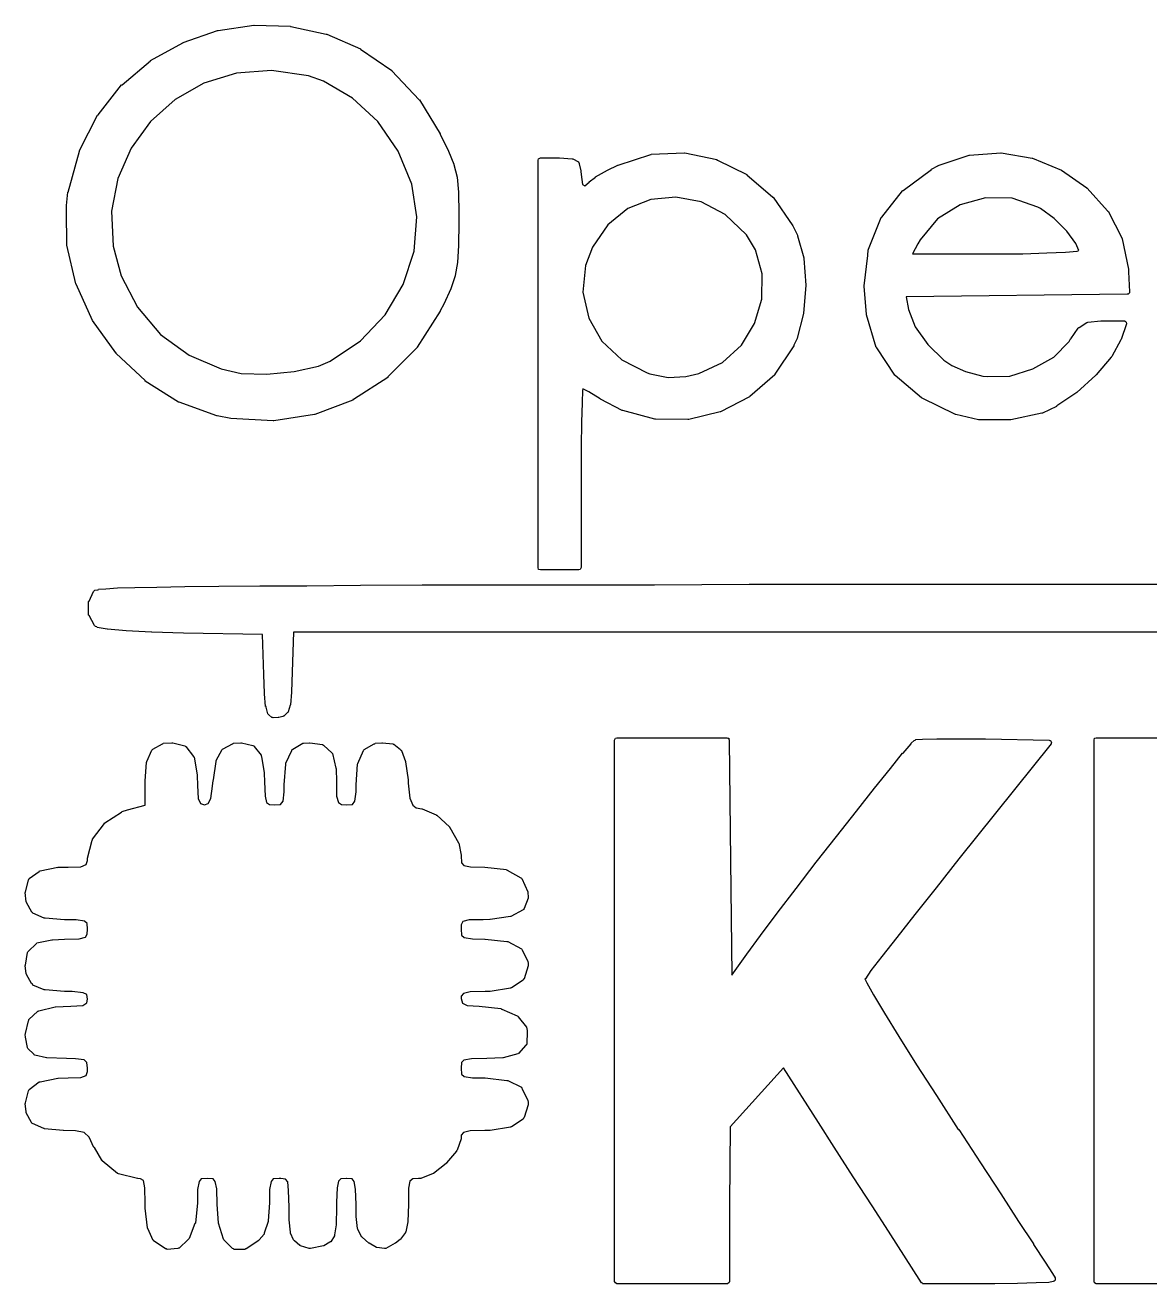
# Model space of a CAD drawing. Extents: x 111.8 to 135.3, y -132.5 to -98.3.
# Drawn here: x 116.341 to 118.825, y -105.371 to -102.591 of the extents above; entities that cross this region are included whole.
import ezdxf

# ---------------------------------------------------------------- set-up
doc = ezdxf.new("R2010")
doc.units = 0
doc.layers.add('BLACK', color=7, linetype='CONTINUOUS')

msp = doc.modelspace()

# ---------------------------------------------------------------- linework, layer by layer
at = {"layer": 'BLACK', "linetype": 'CONTINUOUS'}
for p, q in [((116.69, -102.629), (116.766, -102.603)), ((116.766, -102.603), (116.766, -102.603)), ((116.766, -102.603), (116.767, -102.603)), ((116.767, -102.603), (116.846, -102.591)), ((116.846, -102.591), (116.846, -102.591)), ((116.846, -102.591), (116.847, -102.591)), ((116.847, -102.591), (116.927, -102.593)), ((116.927, -102.593), (116.927, -102.594)), ((116.927, -102.594), (116.928, -102.594)), ((116.928, -102.594), (117.006, -102.611)), ((116.618, -102.669), (116.689, -102.63)), ((116.689, -102.63), (116.69, -102.63)), ((116.69, -102.63), (116.69, -102.629)), ((117.006, -102.611), (117.007, -102.611)), ((117.007, -102.611), (117.007, -102.611)), ((117.007, -102.611), (117.082, -102.643)), ((117.082, -102.643), (117.082, -102.644)), ((117.082, -102.644), (117.082, -102.644)), ((117.082, -102.644), (117.151, -102.691)), ((116.555, -102.723), (116.618, -102.67)), ((116.618, -102.67), (116.618, -102.669)), ((116.618, -102.67), (116.618, -102.67)), ((116.885, -102.691), (116.808, -102.697)), ((116.967, -102.703), (116.885, -102.691)), ((117.151, -102.691), (117.151, -102.692)), ((117.151, -102.692), (117.151, -102.692)), ((117.151, -102.692), (117.211, -102.756)), ((116.736, -102.719), (116.672, -102.755)), ((116.808, -102.697), (116.736, -102.719)), ((117, -102.715), (116.967, -102.703)), ((117.064, -102.752), (117, -102.715)), ((116.502, -102.789), (116.554, -102.723)), ((116.554, -102.723), (116.555, -102.723)), ((116.555, -102.723), (116.555, -102.723)), ((116.672, -102.755), (116.618, -102.804)), ((117.12, -102.804), (117.064, -102.752)), ((117.211, -102.756), (117.211, -102.756)), ((117.211, -102.756), (117.212, -102.756)), ((117.212, -102.756), (117.258, -102.831)), ((116.461, -102.868), (116.501, -102.79)), ((116.501, -102.79), (116.502, -102.79)), ((116.502, -102.79), (116.502, -102.789)), ((116.618, -102.804), (116.575, -102.863)), ((117.165, -102.869), (117.12, -102.804)), ((117.258, -102.831), (117.258, -102.832)), ((117.258, -102.832), (117.258, -102.832)), ((117.258, -102.832), (117.276, -102.869)), ((116.436, -102.96), (116.461, -102.869)), ((116.461, -102.869), (116.461, -102.868)), ((116.461, -102.869), (116.461, -102.869)), ((116.575, -102.863), (116.546, -102.93)), ((117.195, -102.942), (117.165, -102.869)), ((117.276, -102.869), (117.276, -102.869)), ((117.276, -102.869), (117.276, -102.869)), ((117.276, -102.869), (117.288, -102.898)), ((117.474, -102.889), (117.475, -102.886)), ((117.475, -102.886), (117.479, -102.884)), ((117.479, -102.884), (117.521, -102.884)), ((117.521, -102.884), (117.521, -102.884)), ((117.521, -102.884), (117.521, -102.884)), ((117.521, -102.884), (117.549, -102.886)), ((117.549, -102.886), (117.55, -102.886)), ((117.55, -102.886), (117.551, -102.886)), ((117.551, -102.886), (117.563, -102.893)), ((117.651, -102.9), (117.723, -102.877)), ((117.723, -102.877), (117.724, -102.877)), ((117.724, -102.876), (117.797, -102.873)), ((117.724, -102.877), (117.724, -102.876)), ((117.797, -102.873), (117.798, -102.873)), ((117.798, -102.873), (117.798, -102.873)), ((117.798, -102.873), (117.869, -102.888)), ((118.358, -102.901), (118.426, -102.878)), ((118.426, -102.878), (118.426, -102.878)), ((118.426, -102.878), (118.427, -102.878)), ((118.427, -102.878), (118.496, -102.873)), ((118.496, -102.873), (118.497, -102.873)), ((118.497, -102.873), (118.497, -102.873)), ((118.497, -102.873), (118.565, -102.885)), ((118.565, -102.885), (118.566, -102.885)), ((118.566, -102.885), (118.566, -102.885)), ((118.566, -102.885), (118.63, -102.911)), ((117.288, -102.898), (117.288, -102.899)), ((117.288, -102.899), (117.288, -102.899)), ((117.288, -102.899), (117.295, -102.927)), ((117.474, -103.181), (117.474, -102.889)), ((117.563, -102.893), (117.563, -102.893)), ((117.563, -102.893), (117.563, -102.893)), ((117.563, -102.893), (117.564, -102.895)), ((117.564, -102.895), (117.565, -102.896)), ((117.565, -102.896), (117.565, -102.896)), ((117.565, -102.896), (117.565, -102.897)), ((117.565, -102.897), (117.568, -102.913)), ((117.568, -102.913), (117.568, -102.914)), ((117.568, -102.914), (117.568, -102.914)), ((117.568, -102.914), (117.569, -102.921)), ((117.601, -102.926), (117.627, -102.911)), ((117.627, -102.911), (117.65, -102.9)), ((117.627, -102.911), (117.627, -102.911)), ((117.627, -102.911), (117.627, -102.911)), ((117.65, -102.9), (117.65, -102.9)), ((117.65, -102.9), (117.651, -102.9)), ((117.869, -102.888), (117.869, -102.889)), ((117.869, -102.889), (117.87, -102.889)), ((117.87, -102.889), (117.935, -102.921)), ((118.28, -102.956), (118.343, -102.91)), ((118.343, -102.909), (118.357, -102.902)), ((118.343, -102.91), (118.343, -102.909)), ((118.343, -102.909), (118.343, -102.909)), ((118.357, -102.902), (118.358, -102.902)), ((118.358, -102.902), (118.358, -102.901)), ((118.63, -102.911), (118.63, -102.911)), ((118.63, -102.911), (118.63, -102.911)), ((118.63, -102.911), (118.686, -102.95)), ((116.546, -102.93), (116.532, -103.002)), ((117.206, -103.014), (117.195, -102.942)), ((117.295, -102.927), (117.295, -102.927)), ((117.295, -102.927), (117.295, -102.927)), ((117.295, -102.927), (117.298, -102.96)), ((117.569, -102.921), (117.572, -102.943)), ((117.572, -102.943), (117.577, -102.946)), ((117.577, -102.946), (117.587, -102.938)), ((117.587, -102.937), (117.601, -102.927)), ((117.587, -102.938), (117.587, -102.937)), ((117.587, -102.938), (117.587, -102.938)), ((117.601, -102.927), (117.601, -102.926)), ((117.601, -102.927), (117.601, -102.927)), ((117.935, -102.921), (117.935, -102.922)), ((117.935, -102.922), (117.936, -102.922)), ((117.936, -102.922), (117.992, -102.97)), ((116.432, -102.989), (116.435, -102.96)), ((116.435, -102.96), (116.436, -102.96)), ((116.436, -102.96), (116.436, -102.96)), ((117.298, -102.96), (117.298, -102.961)), ((117.298, -102.961), (117.298, -102.961)), ((117.298, -102.961), (117.299, -103.006)), ((117.778, -102.971), (117.723, -102.976)), ((117.834, -102.981), (117.778, -102.971)), ((117.992, -102.97), (117.992, -102.971)), ((117.992, -102.971), (117.993, -102.971)), ((117.993, -102.971), (118.037, -103.034)), ((118.233, -103.015), (118.279, -102.957)), ((118.279, -102.957), (118.279, -102.956)), ((118.279, -102.956), (118.28, -102.956)), ((118.686, -102.95), (118.686, -102.951)), ((118.686, -102.951), (118.687, -102.951)), ((118.687, -102.951), (118.732, -103.001)), ((116.432, -103.002), (116.432, -102.989)), ((116.432, -102.989), (116.432, -102.989)), ((116.432, -102.989), (116.432, -102.989)), ((117.672, -102.996), (117.628, -103.032)), ((117.723, -102.976), (117.672, -102.996)), ((117.887, -103.009), (117.834, -102.981)), ((118.406, -102.988), (118.356, -103.019)), ((118.462, -102.972), (118.406, -102.988)), ((118.521, -102.973), (118.462, -102.972)), ((118.578, -102.993), (118.521, -102.973)), ((118.584, -102.996), (118.578, -102.993)), ((118.614, -103.018), (118.584, -102.996)), ((116.433, -103.076), (116.432, -103.002)), ((116.532, -103.002), (116.535, -103.079)), ((117.2, -103.09), (117.206, -103.014)), ((117.299, -103.006), (117.299, -103.006)), ((117.299, -103.006), (117.299, -103.006)), ((117.299, -103.006), (117.299, -103.027)), ((117.934, -103.054), (117.887, -103.009)), ((118.204, -103.086), (118.232, -103.016)), ((118.232, -103.016), (118.233, -103.015)), ((118.232, -103.016), (118.232, -103.016)), ((118.356, -103.019), (118.318, -103.065)), ((118.642, -103.046), (118.614, -103.018)), ((118.732, -103.001), (118.732, -103.002)), ((118.732, -103.002), (118.733, -103.002)), ((118.733, -103.002), (118.764, -103.062)), ((117.299, -103.027), (117.298, -103.078)), ((117.299, -103.027), (117.299, -103.027)), ((117.299, -103.027), (117.299, -103.027)), ((117.628, -103.032), (117.594, -103.081)), ((117.954, -103.087), (117.934, -103.054)), ((118.037, -103.034), (118.037, -103.034)), ((118.037, -103.034), (118.037, -103.034)), ((118.037, -103.034), (118.047, -103.055)), ((118.662, -103.073), (118.642, -103.046)), ((116.433, -103.077), (116.433, -103.076)), ((116.453, -103.162), (116.433, -103.077)), ((116.433, -103.077), (116.433, -103.077)), ((116.535, -103.079), (116.553, -103.145)), ((117.298, -103.078), (117.296, -103.115)), ((117.298, -103.078), (117.298, -103.078)), ((117.298, -103.078), (117.298, -103.078)), ((117.594, -103.081), (117.579, -103.122)), ((118.047, -103.055), (118.047, -103.055)), ((118.047, -103.055), (118.047, -103.056)), ((118.047, -103.056), (118.061, -103.105)), ((118.313, -103.074), (118.301, -103.096)), ((118.318, -103.065), (118.313, -103.074)), ((118.668, -103.089), (118.662, -103.073)), ((118.764, -103.062), (118.764, -103.063)), ((118.764, -103.063), (118.764, -103.063)), ((118.764, -103.063), (118.778, -103.13)), ((117.176, -103.164), (117.2, -103.09)), ((117.969, -103.14), (117.954, -103.087)), ((118.061, -103.105), (118.061, -103.105)), ((118.061, -103.105), (118.061, -103.106)), ((118.061, -103.106), (118.065, -103.165)), ((118.194, -103.167), (118.202, -103.1)), ((118.202, -103.1), (118.203, -103.087)), ((118.203, -103.087), (118.204, -103.087)), ((118.204, -103.087), (118.204, -103.086)), ((118.301, -103.096), (118.484, -103.096)), ((118.484, -103.096), (118.545, -103.096)), ((118.545, -103.096), (118.598, -103.094)), ((118.598, -103.094), (118.639, -103.092)), ((118.639, -103.092), (118.665, -103.09)), ((118.665, -103.09), (118.668, -103.089)), ((117.296, -103.115), (117.291, -103.144)), ((117.296, -103.115), (117.296, -103.115)), ((117.296, -103.115), (117.296, -103.115)), ((117.579, -103.122), (117.573, -103.181)), ((118.778, -103.13), (118.778, -103.131)), ((118.778, -103.131), (118.778, -103.131)), ((118.778, -103.131), (118.778, -103.136)), ((118.778, -103.136), (118.778, -103.136)), ((118.778, -103.136), (118.778, -103.136)), ((118.778, -103.136), (118.78, -103.18)), ((116.454, -103.162), (116.453, -103.162)), ((116.454, -103.163), (116.454, -103.162)), ((116.49, -103.243), (116.454, -103.163)), ((116.553, -103.145), (116.589, -103.214)), ((117.136, -103.231), (117.176, -103.164)), ((117.291, -103.145), (117.281, -103.173)), ((117.291, -103.144), (117.291, -103.145)), ((117.291, -103.145), (117.291, -103.145)), ((117.968, -103.196), (117.969, -103.14)), ((118.065, -103.165), (118.065, -103.165)), ((118.065, -103.165), (118.065, -103.166)), ((117.281, -103.173), (117.266, -103.207)), ((117.281, -103.173), (117.281, -103.173)), ((117.281, -103.173), (117.281, -103.173)), ((117.474, -103.789), (117.474, -103.181)), ((117.573, -103.181), (117.586, -103.238)), ((118.065, -103.166), (118.06, -103.227)), ((118.194, -103.168), (118.194, -103.167)), ((118.194, -103.167), (118.194, -103.167)), ((118.199, -103.229), (118.194, -103.168)), ((118.775, -103.185), (118.287, -103.191)), ((118.287, -103.191), (118.292, -103.219)), ((118.776, -103.185), (118.775, -103.185)), ((118.775, -103.185), (118.775, -103.185)), ((118.777, -103.185), (118.776, -103.185)), ((118.779, -103.184), (118.777, -103.185)), ((118.78, -103.182), (118.779, -103.184)), ((118.779, -103.184), (118.779, -103.184)), ((118.779, -103.184), (118.779, -103.184)), ((118.78, -103.18), (118.78, -103.18)), ((118.78, -103.18), (118.78, -103.18)), ((118.78, -103.18), (118.78, -103.182)), ((116.589, -103.214), (116.64, -103.274)), ((117.266, -103.207), (117.258, -103.222)), ((117.266, -103.207), (117.266, -103.207)), ((117.266, -103.207), (117.266, -103.207)), ((117.952, -103.25), (117.968, -103.196)), ((118.292, -103.219), (118.307, -103.257)), ((116.541, -103.315), (116.49, -103.243)), ((116.49, -103.243), (116.49, -103.243)), ((116.49, -103.243), (116.49, -103.243)), ((117.082, -103.288), (117.136, -103.231)), ((117.258, -103.223), (117.207, -103.302)), ((117.258, -103.222), (117.258, -103.222)), ((117.258, -103.222), (117.258, -103.223)), ((117.586, -103.238), (117.615, -103.289)), ((118.06, -103.228), (118.046, -103.282)), ((118.06, -103.227), (118.06, -103.227)), ((118.06, -103.227), (118.06, -103.228)), ((118.199, -103.23), (118.199, -103.229)), ((118.199, -103.231), (118.199, -103.23)), ((118.221, -103.303), (118.199, -103.231)), ((118.669, -103.259), (118.686, -103.248)), ((118.686, -103.248), (118.687, -103.248)), ((118.687, -103.248), (118.688, -103.247)), ((118.688, -103.247), (118.717, -103.244)), ((118.717, -103.244), (118.717, -103.244)), ((118.717, -103.244), (118.717, -103.244)), ((118.717, -103.244), (118.723, -103.244)), ((118.723, -103.244), (118.723, -103.244)), ((118.723, -103.244), (118.723, -103.244)), ((118.723, -103.244), (118.769, -103.244)), ((118.769, -103.244), (118.77, -103.245)), ((118.77, -103.245), (118.771, -103.245)), ((118.771, -103.245), (118.771, -103.245)), ((118.771, -103.245), (118.772, -103.246)), ((118.772, -103.246), (118.773, -103.247)), ((118.773, -103.247), (118.773, -103.247)), ((118.773, -103.247), (118.773, -103.248)), ((118.773, -103.248), (118.774, -103.249)), ((118.774, -103.249), (118.774, -103.25)), ((116.64, -103.274), (116.703, -103.32)), ((117.923, -103.298), (117.952, -103.25)), ((118.307, -103.257), (118.335, -103.296)), ((118.651, -103.284), (118.667, -103.26)), ((118.667, -103.26), (118.668, -103.259)), ((118.668, -103.259), (118.669, -103.259)), ((118.774, -103.251), (118.762, -103.285)), ((118.774, -103.25), (118.774, -103.251)), ((117.015, -103.333), (117.082, -103.288)), ((117.207, -103.303), (117.142, -103.368)), ((117.207, -103.302), (117.207, -103.303)), ((117.207, -103.303), (117.207, -103.303)), ((117.615, -103.289), (117.659, -103.33)), ((117.881, -103.336), (117.923, -103.298)), ((118.039, -103.299), (117.997, -103.362)), ((118.046, -103.283), (118.039, -103.298)), ((118.039, -103.298), (118.039, -103.298)), ((118.039, -103.298), (118.039, -103.299)), ((118.046, -103.282), (118.046, -103.282)), ((118.046, -103.282), (118.046, -103.283)), ((118.222, -103.303), (118.221, -103.303)), ((118.222, -103.304), (118.222, -103.303)), ((118.262, -103.364), (118.222, -103.304)), ((118.335, -103.296), (118.37, -103.331)), ((118.613, -103.324), (118.647, -103.29)), ((118.647, -103.29), (118.65, -103.284)), ((118.65, -103.284), (118.651, -103.284)), ((118.651, -103.284), (118.651, -103.284)), ((118.761, -103.286), (118.741, -103.323)), ((118.762, -103.285), (118.761, -103.286)), ((118.761, -103.286), (118.761, -103.286)), ((116.542, -103.315), (116.541, -103.315)), ((116.542, -103.316), (116.542, -103.315)), ((116.606, -103.376), (116.542, -103.316)), ((116.703, -103.32), (116.774, -103.35)), ((117.659, -103.33), (117.715, -103.359)), ((118.37, -103.331), (118.388, -103.343)), ((118.567, -103.35), (118.613, -103.324)), ((118.74, -103.324), (118.707, -103.363)), ((118.741, -103.323), (118.74, -103.324)), ((118.741, -103.323), (118.741, -103.323)), ((116.774, -103.35), (116.818, -103.36)), ((116.818, -103.36), (116.875, -103.362)), ((116.875, -103.362), (116.935, -103.356)), ((116.935, -103.356), (116.989, -103.344)), ((116.989, -103.344), (117.015, -103.333)), ((117.715, -103.359), (117.721, -103.361)), ((117.8, -103.367), (117.829, -103.36)), ((117.829, -103.36), (117.881, -103.336)), ((118.388, -103.343), (118.418, -103.356)), ((118.418, -103.356), (118.456, -103.366)), ((118.516, -103.366), (118.567, -103.35)), ((116.606, -103.377), (116.606, -103.376)), ((116.68, -103.424), (116.606, -103.377)), ((116.606, -103.377), (116.606, -103.377)), ((117.142, -103.369), (117.066, -103.418)), ((117.142, -103.368), (117.142, -103.368)), ((117.142, -103.368), (117.142, -103.369)), ((117.721, -103.361), (117.761, -103.369)), ((117.761, -103.369), (117.8, -103.367)), ((117.997, -103.363), (117.942, -103.411)), ((117.997, -103.362), (117.997, -103.362)), ((117.997, -103.362), (117.997, -103.363)), ((118.263, -103.365), (118.262, -103.364)), ((118.321, -103.414), (118.263, -103.365)), ((118.263, -103.365), (118.263, -103.365)), ((118.456, -103.366), (118.466, -103.367)), ((118.466, -103.367), (118.516, -103.366)), ((118.706, -103.364), (118.664, -103.402)), ((118.707, -103.363), (118.706, -103.364)), ((118.706, -103.364), (118.706, -103.364)), ((117.572, -103.397), (117.571, -103.425)), ((117.573, -103.394), (117.572, -103.397)), ((117.586, -103.401), (117.573, -103.394)), ((117.611, -103.416), (117.586, -103.401)), ((117.612, -103.416), (117.611, -103.416)), ((117.612, -103.417), (117.612, -103.416)), ((117.941, -103.412), (117.877, -103.445)), ((117.942, -103.411), (117.941, -103.412)), ((117.942, -103.411), (117.942, -103.411)), ((118.322, -103.415), (118.321, -103.414)), ((118.321, -103.414), (118.321, -103.414)), ((118.396, -103.451), (118.322, -103.415)), ((118.664, -103.402), (118.62, -103.432)), ((118.664, -103.402), (118.664, -103.402)), ((118.664, -103.402), (118.664, -103.402)), ((116.681, -103.424), (116.68, -103.424)), ((116.764, -103.454), (116.681, -103.424)), ((116.681, -103.424), (116.681, -103.424)), ((117.065, -103.419), (116.981, -103.451)), ((117.066, -103.418), (117.065, -103.418)), ((117.065, -103.418), (117.065, -103.419)), ((117.571, -103.425), (117.57, -103.468)), ((117.66, -103.442), (117.612, -103.417)), ((117.661, -103.442), (117.66, -103.442)), ((117.66, -103.442), (117.66, -103.442)), ((117.732, -103.461), (117.661, -103.442)), ((118.619, -103.433), (118.588, -103.448)), ((118.62, -103.432), (118.619, -103.433)), ((118.62, -103.432), (118.62, -103.432)), ((116.765, -103.454), (116.764, -103.454)), ((116.764, -103.454), (116.764, -103.454)), ((116.795, -103.46), (116.765, -103.454)), ((116.889, -103.465), (116.795, -103.46)), ((116.795, -103.46), (116.795, -103.46)), ((116.795, -103.46), (116.795, -103.46)), ((116.89, -103.465), (116.889, -103.465)), ((116.889, -103.465), (116.889, -103.465)), ((116.98, -103.451), (116.89, -103.465)), ((116.981, -103.451), (116.98, -103.451)), ((116.98, -103.451), (116.98, -103.451)), ((117.57, -103.468), (117.569, -103.522)), ((117.733, -103.461), (117.732, -103.461)), ((117.805, -103.462), (117.733, -103.461)), ((117.733, -103.461), (117.733, -103.461)), ((117.806, -103.462), (117.805, -103.462)), ((117.807, -103.462), (117.806, -103.462)), ((117.876, -103.445), (117.807, -103.462)), ((117.877, -103.445), (117.876, -103.445)), ((117.877, -103.445), (117.877, -103.445)), ((118.397, -103.451), (118.396, -103.451)), ((118.447, -103.463), (118.397, -103.451)), ((118.397, -103.451), (118.397, -103.451)), ((118.448, -103.463), (118.447, -103.463)), ((118.517, -103.463), (118.448, -103.463)), ((118.448, -103.463), (118.448, -103.463)), ((118.518, -103.463), (118.517, -103.463)), ((118.587, -103.448), (118.518, -103.463)), ((118.518, -103.463), (118.518, -103.463)), ((118.588, -103.448), (118.587, -103.448)), ((118.587, -103.448), (118.587, -103.448)), ((117.569, -103.522), (117.569, -103.522)), ((117.569, -103.522), (117.569, -103.584)), ((117.569, -103.584), (117.569, -103.584)), ((117.569, -103.584), (117.569, -103.588)), ((117.569, -103.588), (117.569, -103.588)), ((117.569, -103.588), (117.569, -103.789)), ((117.475, -103.793), (117.474, -103.789)), ((117.479, -103.794), (117.475, -103.793)), ((117.564, -103.794), (117.479, -103.794)), ((117.567, -103.793), (117.564, -103.794)), ((117.569, -103.789), (117.567, -103.793)), ((116.545, -103.834), (116.583, -103.833)), ((116.583, -103.833), (116.632, -103.832)), ((116.583, -103.833), (116.583, -103.833)), ((116.583, -103.833), (116.583, -103.833)), ((116.632, -103.832), (116.694, -103.831)), ((116.632, -103.832), (116.632, -103.832)), ((116.632, -103.832), (116.632, -103.832)), ((116.694, -103.831), (116.769, -103.83)), ((116.694, -103.831), (116.694, -103.831)), ((116.694, -103.831), (116.694, -103.831)), ((116.769, -103.83), (116.859, -103.829)), ((116.769, -103.83), (116.769, -103.83)), ((116.769, -103.83), (116.769, -103.83)), ((116.859, -103.829), (116.859, -103.829)), ((116.859, -103.829), (116.859, -103.829)), ((116.859, -103.829), (116.963, -103.829)), ((116.963, -103.829), (117.082, -103.828)), ((116.963, -103.829), (116.963, -103.829)), ((116.963, -103.829), (116.963, -103.829)), ((117.082, -103.828), (117.218, -103.827)), ((117.082, -103.828), (117.082, -103.828)), ((117.082, -103.828), (117.082, -103.828)), ((117.218, -103.827), (117.218, -103.827)), ((117.218, -103.827), (117.218, -103.827)), ((117.218, -103.827), (117.371, -103.827)), ((117.371, -103.827), (117.371, -103.827)), ((117.371, -103.827), (117.542, -103.827)), ((117.542, -103.827), (117.542, -103.827)), ((117.542, -103.827), (117.731, -103.827)), ((117.731, -103.827), (117.94, -103.826)), ((117.731, -103.827), (117.731, -103.827)), ((117.94, -103.826), (117.94, -103.826)), ((117.94, -103.826), (118.168, -103.826)), ((118.168, -103.826), (118.168, -103.826)), ((118.168, -103.826), (118.317, -103.826)), ((118.317, -103.826), (120.119, -103.826)), ((116.482, -103.863), (116.492, -103.842)), ((116.492, -103.842), (116.494, -103.84)), ((116.492, -103.842), (116.492, -103.842)), ((116.492, -103.842), (116.492, -103.842)), ((116.494, -103.84), (116.495, -103.839)), ((116.495, -103.839), (116.502, -103.838)), ((116.495, -103.839), (116.495, -103.839)), ((116.495, -103.839), (116.495, -103.839)), ((116.502, -103.838), (116.503, -103.837)), ((116.502, -103.838), (116.502, -103.838)), ((116.503, -103.837), (116.519, -103.836)), ((116.519, -103.836), (116.545, -103.834)), ((116.519, -103.836), (116.519, -103.836)), ((116.519, -103.836), (116.519, -103.836)), ((116.545, -103.834), (116.545, -103.834)), ((116.545, -103.834), (116.545, -103.834)), ((116.481, -103.864), (116.482, -103.863)), ((116.481, -103.865), (116.481, -103.864)), ((116.481, -103.893), (116.481, -103.865)), ((116.481, -103.894), (116.481, -103.893)), ((116.482, -103.895), (116.481, -103.894)), ((116.494, -103.917), (116.482, -103.895)), ((116.495, -103.918), (116.494, -103.917)), ((116.496, -103.919), (116.495, -103.918)), ((116.499, -103.92), (116.496, -103.919)), ((116.5, -103.921), (116.499, -103.92)), ((116.499, -103.92), (116.499, -103.92)), ((116.522, -103.925), (116.5, -103.921)), ((116.523, -103.925), (116.522, -103.925)), ((116.564, -103.929), (116.523, -103.925)), ((116.523, -103.925), (116.523, -103.925)), ((116.62, -103.932), (116.564, -103.929)), ((116.564, -103.929), (116.564, -103.929)), ((116.564, -103.929), (116.564, -103.929)), ((116.621, -103.932), (116.62, -103.932)), ((116.691, -103.934), (116.621, -103.932)), ((116.621, -103.932), (116.621, -103.932)), ((116.865, -103.937), (116.691, -103.934)), ((116.691, -103.934), (116.691, -103.934)), ((116.691, -103.934), (116.691, -103.934)), ((116.868, -104.025), (116.865, -103.937)), ((116.934, -103.932), (116.931, -104.019)), ((118.879, -103.932), (116.934, -103.932)), ((116.87, -104.067), (116.868, -104.025)), ((116.868, -104.025), (116.868, -104.025)), ((116.868, -104.025), (116.868, -104.025)), ((116.931, -104.019), (116.929, -104.064)), ((116.931, -104.019), (116.931, -104.019)), ((116.931, -104.019), (116.931, -104.019)), ((116.87, -104.068), (116.87, -104.067)), ((116.87, -104.067), (116.87, -104.067)), ((116.872, -104.096), (116.87, -104.068)), ((116.929, -104.064), (116.927, -104.092)), ((116.929, -104.064), (116.929, -104.064)), ((116.929, -104.064), (116.929, -104.064)), ((116.873, -104.096), (116.872, -104.096)), ((116.873, -104.097), (116.873, -104.096)), ((116.877, -104.112), (116.873, -104.097)), ((116.92, -104.11), (116.912, -104.117)), ((116.921, -104.109), (116.92, -104.11)), ((116.922, -104.108), (116.921, -104.109)), ((116.926, -104.093), (116.922, -104.108)), ((116.927, -104.092), (116.926, -104.092)), ((116.926, -104.092), (116.926, -104.093)), ((116.878, -104.113), (116.877, -104.112)), ((116.879, -104.114), (116.878, -104.113)), ((116.886, -104.12), (116.879, -104.114)), ((116.887, -104.12), (116.886, -104.12)), ((116.889, -104.121), (116.887, -104.12)), ((116.9, -104.12), (116.889, -104.121)), ((116.901, -104.12), (116.9, -104.12)), ((116.9, -104.12), (116.9, -104.12)), ((116.91, -104.118), (116.901, -104.12)), ((116.911, -104.117), (116.91, -104.118)), ((116.912, -104.117), (116.911, -104.117)), ((117.643, -104.17), (117.645, -104.166)), ((117.645, -104.166), (117.648, -104.165)), ((117.648, -104.165), (117.891, -104.165)), ((117.891, -104.165), (117.893, -104.166)), ((117.893, -104.166), (117.895, -104.166)), ((117.895, -104.166), (117.895, -104.166)), ((117.895, -104.166), (117.895, -104.166)), ((117.895, -104.166), (117.895, -104.168)), ((118.702, -104.17), (118.703, -104.166)), ((118.703, -104.166), (118.707, -104.165)), ((118.707, -104.165), (118.955, -104.165)), ((116.61, -104.217), (116.621, -104.192)), ((116.621, -104.192), (116.622, -104.191)), ((116.622, -104.191), (116.623, -104.19)), ((116.623, -104.19), (116.644, -104.178)), ((116.644, -104.178), (116.645, -104.178)), ((116.645, -104.178), (116.646, -104.177)), ((116.646, -104.177), (116.665, -104.176)), ((116.665, -104.176), (116.666, -104.176)), ((116.666, -104.176), (116.667, -104.176)), ((116.667, -104.176), (116.694, -104.183)), ((116.694, -104.183), (116.695, -104.184)), ((116.695, -104.184), (116.696, -104.184)), ((116.696, -104.184), (116.713, -104.206)), ((116.763, -104.215), (116.776, -104.191)), ((116.776, -104.191), (116.777, -104.19)), ((116.777, -104.19), (116.778, -104.189)), ((116.778, -104.189), (116.799, -104.178)), ((116.799, -104.178), (116.8, -104.178)), ((116.8, -104.178), (116.801, -104.177)), ((116.801, -104.177), (116.817, -104.176)), ((116.817, -104.176), (116.818, -104.176)), ((116.818, -104.176), (116.819, -104.176)), ((116.819, -104.176), (116.844, -104.182)), ((116.844, -104.182), (116.846, -104.183)), ((116.846, -104.183), (116.847, -104.184)), ((116.847, -104.184), (116.862, -104.203)), ((116.917, -104.221), (116.93, -104.193)), ((116.93, -104.193), (116.931, -104.191)), ((116.931, -104.191), (116.932, -104.19)), ((116.932, -104.19), (116.954, -104.177)), ((116.954, -104.177), (116.955, -104.177)), ((116.955, -104.177), (116.956, -104.177)), ((116.956, -104.177), (116.969, -104.176)), ((116.969, -104.176), (116.969, -104.176)), ((116.969, -104.176), (116.97, -104.176)), ((116.97, -104.176), (116.998, -104.18)), ((116.998, -104.18), (117, -104.181)), ((117, -104.181), (117.001, -104.182)), ((117.001, -104.182), (117.018, -104.198)), ((117.076, -104.222), (117.088, -104.193)), ((117.088, -104.193), (117.089, -104.192)), ((117.089, -104.192), (117.09, -104.191)), ((117.09, -104.191), (117.112, -104.178)), ((117.112, -104.178), (117.113, -104.178)), ((117.113, -104.178), (117.114, -104.177)), ((117.114, -104.177), (117.129, -104.176)), ((117.129, -104.176), (117.129, -104.176)), ((117.129, -104.176), (117.13, -104.176)), ((117.13, -104.176), (117.153, -104.178)), ((117.153, -104.178), (117.154, -104.179)), ((117.154, -104.179), (117.155, -104.179)), ((117.155, -104.179), (117.17, -104.191)), ((117.17, -104.191), (117.171, -104.192)), ((117.171, -104.192), (117.172, -104.193)), ((117.172, -104.193), (117.181, -104.217)), ((117.643, -105.366), (117.643, -104.17)), ((117.895, -104.168), (117.896, -104.17)), ((117.896, -104.17), (117.899, -104.437)), ((118.28, -104.199), (118.298, -104.178)), ((118.298, -104.177), (118.305, -104.171)), ((118.298, -104.178), (118.298, -104.177)), ((118.298, -104.178), (118.298, -104.178)), ((118.305, -104.171), (118.307, -104.17)), ((118.307, -104.17), (118.308, -104.169)), ((118.308, -104.169), (118.323, -104.168)), ((118.323, -104.168), (118.355, -104.167)), ((118.323, -104.168), (118.323, -104.168)), ((118.323, -104.168), (118.323, -104.168)), ((118.355, -104.167), (118.355, -104.167)), ((118.355, -104.167), (118.355, -104.167)), ((118.355, -104.167), (118.399, -104.167)), ((118.399, -104.167), (118.399, -104.167)), ((118.399, -104.167), (118.399, -104.167)), ((118.399, -104.167), (118.451, -104.167)), ((118.607, -104.178), (118.403, -104.432)), ((118.451, -104.167), (118.451, -104.167)), ((118.451, -104.167), (118.451, -104.167)), ((118.451, -104.167), (118.462, -104.167)), ((118.462, -104.167), (118.462, -104.167)), ((118.462, -104.167), (118.462, -104.167)), ((118.462, -104.167), (118.603, -104.17)), ((118.603, -104.17), (118.604, -104.171)), ((118.604, -104.171), (118.606, -104.171)), ((118.606, -104.171), (118.606, -104.172)), ((118.606, -104.172), (118.606, -104.172)), ((118.606, -104.172), (118.607, -104.173)), ((118.607, -104.173), (118.608, -104.175)), ((118.608, -104.175), (118.607, -104.177)), ((118.607, -104.177), (118.607, -104.178)), ((118.608, -104.175), (118.608, -104.175)), ((118.608, -104.175), (118.608, -104.175)), ((118.702, -105.366), (118.702, -104.17)), ((116.606, -104.261), (116.609, -104.219)), ((116.609, -104.219), (116.61, -104.218)), ((116.61, -104.218), (116.61, -104.217)), ((116.713, -104.206), (116.713, -104.207)), ((116.713, -104.207), (116.714, -104.208)), ((116.714, -104.208), (116.721, -104.247)), ((116.757, -104.258), (116.763, -104.217)), ((116.763, -104.216), (116.763, -104.215)), ((116.763, -104.217), (116.763, -104.216)), ((116.862, -104.203), (116.862, -104.205)), ((116.862, -104.205), (116.863, -104.206)), ((116.863, -104.206), (116.869, -104.242)), ((116.917, -104.222), (116.917, -104.221)), ((116.917, -104.223), (116.917, -104.222)), ((117.018, -104.198), (117.019, -104.199)), ((117.019, -104.199), (117.02, -104.2)), ((117.02, -104.2), (117.027, -104.232)), ((117.075, -104.223), (117.076, -104.222)), ((117.076, -104.222), (117.076, -104.222)), ((117.181, -104.217), (117.181, -104.217)), ((117.181, -104.217), (117.181, -104.218)), ((117.181, -104.218), (117.187, -104.258)), ((118.252, -104.233), (118.279, -104.199)), ((118.279, -104.199), (118.28, -104.199)), ((118.28, -104.199), (118.28, -104.199)), ((116.721, -104.247), (116.721, -104.248)), ((116.721, -104.248), (116.721, -104.248)), ((116.721, -104.248), (116.722, -104.27)), ((116.869, -104.242), (116.869, -104.242)), ((116.869, -104.242), (116.869, -104.243)), ((116.869, -104.243), (116.87, -104.262)), ((116.913, -104.269), (116.917, -104.223)), ((117.027, -104.232), (117.027, -104.232)), ((117.027, -104.232), (117.028, -104.233)), ((117.028, -104.233), (117.029, -104.262)), ((117.072, -104.269), (117.075, -104.223)), ((118.217, -104.276), (118.252, -104.233)), ((118.252, -104.233), (118.252, -104.233)), ((118.252, -104.233), (118.252, -104.233)), ((116.606, -104.262), (116.606, -104.261)), ((116.606, -104.261), (116.606, -104.261)), ((116.606, -104.314), (116.606, -104.262)), ((116.722, -104.27), (116.723, -104.299)), ((116.751, -104.299), (116.755, -104.272)), ((116.755, -104.272), (116.756, -104.259)), ((116.756, -104.259), (116.757, -104.258)), ((116.757, -104.258), (116.757, -104.258)), ((116.87, -104.262), (116.87, -104.262)), ((116.87, -104.262), (116.87, -104.262)), ((116.87, -104.262), (116.871, -104.294)), ((116.913, -104.27), (116.913, -104.269)), ((116.913, -104.284), (116.913, -104.27)), ((116.913, -104.27), (116.913, -104.27)), ((117.029, -104.262), (117.029, -104.262)), ((117.029, -104.262), (117.029, -104.262)), ((117.029, -104.262), (117.029, -104.294)), ((117.072, -104.27), (117.072, -104.269)), ((117.072, -104.284), (117.072, -104.27)), ((117.072, -104.27), (117.072, -104.27)), ((117.187, -104.258), (117.187, -104.258)), ((117.187, -104.258), (117.187, -104.258)), ((117.187, -104.258), (117.187, -104.265)), ((117.187, -104.265), (117.191, -104.298)), ((118.177, -104.327), (118.217, -104.276)), ((118.217, -104.276), (118.217, -104.276)), ((118.217, -104.276), (118.217, -104.276)), ((116.723, -104.299), (116.728, -104.31)), ((116.745, -104.31), (116.751, -104.299)), ((116.871, -104.294), (116.874, -104.308)), ((116.905, -104.312), (116.911, -104.305)), ((116.911, -104.305), (116.913, -104.284)), ((117.029, -104.294), (117.033, -104.308)), ((117.064, -104.312), (117.069, -104.305)), ((117.069, -104.305), (117.072, -104.284)), ((117.191, -104.298), (117.197, -104.314)), ((116.517, -104.353), (116.554, -104.329)), ((116.554, -104.329), (116.555, -104.328)), ((116.555, -104.328), (116.567, -104.324)), ((116.555, -104.328), (116.555, -104.328)), ((116.567, -104.324), (116.606, -104.314)), ((116.567, -104.324), (116.567, -104.324)), ((116.567, -104.324), (116.567, -104.324)), ((116.728, -104.31), (116.737, -104.313)), ((116.737, -104.313), (116.745, -104.31)), ((116.874, -104.308), (116.881, -104.312)), ((116.881, -104.312), (116.891, -104.313)), ((116.891, -104.313), (116.905, -104.312)), ((117.033, -104.308), (117.04, -104.312)), ((117.04, -104.312), (117.05, -104.313)), ((117.05, -104.313), (117.064, -104.312)), ((117.197, -104.314), (117.205, -104.32)), ((117.205, -104.32), (117.217, -104.322)), ((117.217, -104.322), (117.218, -104.322)), ((117.218, -104.322), (117.218, -104.322)), ((117.218, -104.322), (117.249, -104.335)), ((118.133, -104.383), (118.177, -104.327)), ((118.177, -104.327), (118.177, -104.327)), ((118.177, -104.327), (118.177, -104.327)), ((116.49, -104.389), (116.516, -104.354)), ((116.516, -104.354), (116.516, -104.353)), ((116.516, -104.353), (116.517, -104.353)), ((117.249, -104.335), (117.249, -104.336)), ((117.249, -104.336), (117.25, -104.336)), ((117.25, -104.336), (117.278, -104.362)), ((116.49, -104.39), (116.49, -104.389)), ((117.278, -104.362), (117.278, -104.363)), ((117.278, -104.363), (117.279, -104.363)), ((117.279, -104.363), (117.298, -104.397)), ((118.088, -104.44), (118.133, -104.383)), ((118.133, -104.383), (118.133, -104.383)), ((118.133, -104.383), (118.133, -104.383)), ((116.479, -104.431), (116.489, -104.391)), ((116.489, -104.391), (116.49, -104.39)), ((117.298, -104.397), (117.298, -104.398)), ((117.298, -104.398), (117.299, -104.398)), ((117.299, -104.398), (117.304, -104.424)), ((116.476, -104.445), (116.479, -104.436)), ((116.479, -104.432), (116.479, -104.431)), ((116.479, -104.431), (116.479, -104.431)), ((116.479, -104.436), (116.479, -104.432)), ((117.304, -104.424), (117.304, -104.424)), ((117.304, -104.424), (117.304, -104.425)), ((117.304, -104.425), (117.305, -104.441)), ((117.305, -104.441), (117.31, -104.447)), ((117.899, -104.437), (117.899, -104.437)), ((117.899, -104.437), (117.902, -104.689)), ((118.044, -104.498), (118.088, -104.44)), ((118.088, -104.44), (118.088, -104.44)), ((118.088, -104.44), (118.088, -104.44)), ((118.403, -104.432), (118.353, -104.496)), ((118.403, -104.432), (118.403, -104.432)), ((116.35, -104.476), (116.372, -104.46)), ((116.372, -104.46), (116.373, -104.459)), ((116.373, -104.459), (116.374, -104.459)), ((116.374, -104.459), (116.413, -104.451)), ((116.413, -104.451), (116.414, -104.452)), ((116.414, -104.452), (116.414, -104.451)), ((116.414, -104.451), (116.436, -104.451)), ((116.436, -104.451), (116.464, -104.45)), ((116.464, -104.45), (116.476, -104.445)), ((117.31, -104.447), (117.325, -104.45)), ((117.325, -104.45), (117.356, -104.451)), ((117.356, -104.451), (117.356, -104.451)), ((117.356, -104.451), (117.356, -104.451)), ((117.356, -104.451), (117.404, -104.456)), ((117.404, -104.456), (117.405, -104.457)), ((117.405, -104.457), (117.406, -104.457)), ((117.406, -104.457), (117.436, -104.474)), ((116.342, -104.506), (116.348, -104.479)), ((116.348, -104.479), (116.349, -104.478)), ((116.349, -104.478), (116.35, -104.476)), ((117.436, -104.474), (117.437, -104.475)), ((117.437, -104.475), (117.438, -104.476)), ((117.438, -104.476), (117.451, -104.505)), ((118.002, -104.552), (118.044, -104.498)), ((118.044, -104.498), (118.044, -104.498)), ((118.044, -104.498), (118.044, -104.498)), ((118.353, -104.496), (118.306, -104.555)), ((118.353, -104.496), (118.353, -104.496)), ((116.343, -104.527), (116.341, -104.507)), ((116.341, -104.507), (116.342, -104.507)), ((116.342, -104.507), (116.342, -104.506)), ((116.344, -104.528), (116.343, -104.527)), ((116.344, -104.529), (116.344, -104.528)), ((117.452, -104.519), (117.443, -104.542)), ((117.451, -104.505), (117.451, -104.506)), ((117.451, -104.506), (117.451, -104.507)), ((117.451, -104.507), (117.452, -104.517)), ((117.452, -104.517), (117.452, -104.518)), ((117.452, -104.518), (117.452, -104.519)), ((116.356, -104.55), (116.344, -104.529)), ((116.357, -104.551), (116.356, -104.55)), ((116.358, -104.552), (116.357, -104.551)), ((116.383, -104.563), (116.358, -104.552)), ((117.441, -104.545), (117.414, -104.56)), ((117.442, -104.544), (117.441, -104.545)), ((117.443, -104.542), (117.442, -104.544)), ((117.965, -104.602), (118.002, -104.552)), ((118.002, -104.552), (118.002, -104.552)), ((118.002, -104.552), (118.002, -104.552)), ((118.306, -104.555), (118.266, -104.606)), ((118.306, -104.555), (118.306, -104.555)), ((116.384, -104.563), (116.383, -104.563)), ((116.385, -104.563), (116.384, -104.563)), ((116.428, -104.567), (116.385, -104.563)), ((116.454, -104.567), (116.428, -104.567)), ((116.428, -104.567), (116.428, -104.567)), ((116.428, -104.567), (116.428, -104.567)), ((116.472, -104.57), (116.454, -104.567)), ((116.478, -104.575), (116.472, -104.57)), ((116.479, -104.588), (116.478, -104.575)), ((117.308, -104.571), (117.304, -104.578)), ((117.304, -104.578), (117.304, -104.588)), ((117.322, -104.567), (117.308, -104.571)), ((117.353, -104.567), (117.322, -104.567)), ((117.367, -104.566), (117.353, -104.567)), ((117.368, -104.566), (117.367, -104.566)), ((117.367, -104.566), (117.367, -104.566)), ((117.413, -104.56), (117.368, -104.566)), ((117.414, -104.56), (117.413, -104.56)), ((117.413, -104.56), (117.413, -104.56)), ((116.367, -104.618), (116.4, -104.611)), ((116.4, -104.611), (116.4, -104.611)), ((116.4, -104.611), (116.401, -104.611)), ((116.401, -104.611), (116.428, -104.61)), ((116.428, -104.61), (116.46, -104.609)), ((116.428, -104.61), (116.428, -104.61)), ((116.428, -104.61), (116.428, -104.61)), ((116.46, -104.609), (116.474, -104.605)), ((116.474, -104.605), (116.478, -104.599)), ((116.478, -104.599), (116.479, -104.588)), ((117.304, -104.588), (117.305, -104.601)), ((117.305, -104.601), (117.311, -104.606)), ((117.311, -104.606), (117.329, -104.609)), ((117.329, -104.609), (117.356, -104.61)), ((117.356, -104.61), (117.357, -104.61)), ((117.357, -104.61), (117.357, -104.61)), ((117.357, -104.61), (117.405, -104.615)), ((117.935, -104.643), (117.965, -104.602)), ((117.965, -104.602), (117.965, -104.602)), ((117.965, -104.602), (117.965, -104.602)), ((118.266, -104.606), (118.233, -104.648)), ((116.342, -104.667), (116.346, -104.639)), ((116.346, -104.639), (116.347, -104.638)), ((116.347, -104.638), (116.348, -104.636)), ((116.348, -104.636), (116.365, -104.62)), ((116.365, -104.62), (116.366, -104.619)), ((116.366, -104.619), (116.367, -104.618)), ((117.405, -104.615), (117.406, -104.615)), ((117.406, -104.615), (117.407, -104.615)), ((117.407, -104.615), (117.437, -104.631)), ((117.437, -104.631), (117.438, -104.632)), ((117.438, -104.632), (117.439, -104.633)), ((117.439, -104.633), (117.451, -104.659)), ((116.341, -104.668), (116.342, -104.667)), ((116.342, -104.667), (116.342, -104.667)), ((117.451, -104.659), (117.451, -104.66)), ((117.451, -104.66), (117.452, -104.661)), ((117.452, -104.661), (117.452, -104.667)), ((117.452, -104.667), (117.452, -104.668)), ((117.902, -104.689), (117.935, -104.643)), ((117.935, -104.643), (117.935, -104.643)), ((117.935, -104.643), (117.935, -104.643)), ((118.233, -104.648), (118.209, -104.679)), ((118.233, -104.648), (118.233, -104.648)), ((116.343, -104.686), (116.341, -104.668)), ((116.344, -104.686), (116.343, -104.686)), ((116.344, -104.688), (116.344, -104.686)), ((116.355, -104.708), (116.344, -104.688)), ((117.452, -104.669), (117.443, -104.697)), ((117.452, -104.668), (117.452, -104.669)), ((118.209, -104.679), (118.197, -104.697)), ((116.357, -104.709), (116.355, -104.708)), ((116.358, -104.711), (116.357, -104.709)), ((116.383, -104.722), (116.358, -104.711)), ((116.384, -104.722), (116.383, -104.722)), ((116.385, -104.722), (116.384, -104.722)), ((116.428, -104.725), (116.385, -104.722)), ((117.413, -104.718), (117.368, -104.725)), ((117.414, -104.717), (117.413, -104.718)), ((117.415, -104.717), (117.414, -104.717)), ((117.441, -104.7), (117.415, -104.717)), ((117.442, -104.698), (117.441, -104.7)), ((117.443, -104.697), (117.442, -104.698)), ((118.197, -104.697), (118.196, -104.697)), ((118.196, -104.697), (118.2, -104.706)), ((118.2, -104.706), (118.215, -104.733)), ((116.445, -104.725), (116.428, -104.725)), ((116.428, -104.725), (116.428, -104.725)), ((116.428, -104.725), (116.428, -104.725)), ((116.469, -104.728), (116.445, -104.725)), ((116.468, -104.756), (116.477, -104.75)), ((116.477, -104.732), (116.469, -104.728)), ((116.479, -104.742), (116.477, -104.732)), ((116.477, -104.75), (116.479, -104.742)), ((117.309, -104.73), (117.304, -104.736)), ((117.304, -104.736), (117.304, -104.741)), ((117.304, -104.741), (117.307, -104.751)), ((117.324, -104.726), (117.309, -104.73)), ((117.357, -104.725), (117.324, -104.726)), ((117.368, -104.725), (117.357, -104.725)), ((117.368, -104.725), (117.368, -104.725)), ((117.368, -104.725), (117.368, -104.725)), ((118.215, -104.733), (118.239, -104.773)), ((116.349, -104.787), (116.369, -104.769)), ((116.369, -104.769), (116.37, -104.769)), ((116.37, -104.769), (116.371, -104.768)), ((116.371, -104.768), (116.407, -104.759)), ((116.407, -104.759), (116.408, -104.759)), ((116.408, -104.759), (116.442, -104.758)), ((116.408, -104.759), (116.408, -104.759)), ((116.442, -104.758), (116.468, -104.756)), ((117.307, -104.751), (117.317, -104.756)), ((117.317, -104.756), (117.344, -104.758)), ((117.344, -104.758), (117.344, -104.758)), ((117.344, -104.758), (117.344, -104.758)), ((117.344, -104.758), (117.392, -104.763)), ((117.392, -104.763), (117.393, -104.764)), ((117.393, -104.764), (117.394, -104.764)), ((117.394, -104.764), (117.428, -104.779)), ((118.239, -104.773), (118.271, -104.825)), ((116.342, -104.818), (116.348, -104.79)), ((116.348, -104.79), (116.349, -104.789)), ((116.349, -104.789), (116.349, -104.787)), ((117.428, -104.779), (117.429, -104.78)), ((117.429, -104.78), (117.43, -104.781)), ((117.43, -104.781), (117.448, -104.804)), ((117.448, -104.804), (117.448, -104.805)), ((117.448, -104.805), (117.449, -104.806)), ((117.449, -104.806), (117.45, -104.813)), ((116.341, -104.82), (116.342, -104.819)), ((116.342, -104.826), (116.341, -104.82)), ((116.342, -104.819), (116.342, -104.818)), ((116.346, -104.849), (116.342, -104.826)), ((116.342, -104.826), (116.342, -104.826)), ((116.342, -104.826), (116.342, -104.826)), ((117.45, -104.814), (117.449, -104.841)), ((117.45, -104.813), (117.45, -104.813)), ((117.45, -104.813), (117.45, -104.814)), ((118.271, -104.825), (118.31, -104.887)), ((116.346, -104.85), (116.346, -104.849)), ((116.347, -104.851), (116.346, -104.85)), ((116.36, -104.864), (116.347, -104.851)), ((117.447, -104.844), (117.431, -104.862)), ((117.448, -104.843), (117.447, -104.844)), ((117.449, -104.841), (117.448, -104.843)), ((116.361, -104.865), (116.36, -104.864)), ((116.362, -104.866), (116.361, -104.865)), ((116.388, -104.872), (116.362, -104.866)), ((116.389, -104.872), (116.388, -104.872)), ((116.432, -104.873), (116.389, -104.872)), ((116.389, -104.872), (116.389, -104.872)), ((116.452, -104.874), (116.432, -104.873)), ((116.432, -104.873), (116.432, -104.873)), ((116.432, -104.873), (116.432, -104.873)), ((116.471, -104.876), (116.452, -104.874)), ((116.477, -104.882), (116.471, -104.876)), ((116.479, -104.895), (116.477, -104.882)), ((117.305, -104.882), (117.304, -104.895)), ((117.31, -104.877), (117.305, -104.882)), ((117.327, -104.874), (117.31, -104.877)), ((117.361, -104.873), (117.327, -104.874)), ((117.396, -104.872), (117.361, -104.873)), ((117.361, -104.873), (117.361, -104.873)), ((117.361, -104.873), (117.361, -104.873)), ((117.397, -104.872), (117.396, -104.872)), ((117.396, -104.872), (117.396, -104.872)), ((117.429, -104.863), (117.397, -104.872)), ((117.43, -104.862), (117.429, -104.863)), ((117.431, -104.862), (117.43, -104.862)), ((118.31, -104.887), (118.354, -104.955)), ((116.374, -104.925), (116.413, -104.917)), ((116.413, -104.917), (116.414, -104.917)), ((116.414, -104.917), (116.436, -104.916)), ((116.414, -104.917), (116.414, -104.917)), ((116.436, -104.916), (116.464, -104.915)), ((116.464, -104.915), (116.476, -104.911)), ((116.476, -104.911), (116.479, -104.902)), ((116.479, -104.902), (116.479, -104.895)), ((117.304, -104.895), (117.305, -104.908)), ((117.305, -104.908), (117.311, -104.913)), ((117.311, -104.913), (117.329, -104.916)), ((117.329, -104.916), (117.356, -104.916)), ((117.356, -104.916), (117.357, -104.917)), ((117.357, -104.917), (117.357, -104.916)), ((117.357, -104.916), (117.405, -104.922)), ((118.016, -104.894), (117.898, -105.024)), ((118.093, -105.015), (118.016, -104.894)), ((116.342, -104.971), (116.348, -104.945)), ((116.348, -104.945), (116.349, -104.943)), ((116.349, -104.943), (116.35, -104.942)), ((116.35, -104.942), (116.372, -104.925)), ((116.372, -104.925), (116.373, -104.925)), ((116.373, -104.925), (116.374, -104.925)), ((117.405, -104.922), (117.406, -104.922)), ((117.406, -104.922), (117.407, -104.922)), ((117.407, -104.922), (117.437, -104.937)), ((117.437, -104.937), (117.438, -104.939)), ((117.438, -104.939), (117.439, -104.94)), ((117.439, -104.94), (117.451, -104.966)), ((116.341, -104.973), (116.342, -104.972)), ((116.342, -104.972), (116.342, -104.971)), ((117.451, -104.966), (117.451, -104.967)), ((117.451, -104.967), (117.452, -104.968)), ((117.452, -104.968), (117.452, -104.974)), ((118.354, -104.955), (118.402, -105.03)), ((116.343, -104.991), (116.341, -104.973)), ((116.343, -104.992), (116.343, -104.991)), ((116.343, -104.993), (116.343, -104.992)), ((116.355, -105.015), (116.343, -104.993)), ((117.452, -104.976), (117.443, -105.004)), ((117.452, -104.974), (117.452, -104.975)), ((117.452, -104.975), (117.452, -104.976)), ((116.356, -105.016), (116.355, -105.015)), ((116.357, -105.017), (116.356, -105.016)), ((116.382, -105.028), (116.357, -105.017)), ((116.383, -105.028), (116.382, -105.028)), ((116.384, -105.029), (116.383, -105.028)), ((117.413, -105.025), (117.368, -105.032)), ((117.414, -105.024), (117.413, -105.025)), ((117.415, -105.024), (117.414, -105.024)), ((117.441, -105.007), (117.415, -105.024)), ((117.442, -105.005), (117.441, -105.007)), ((117.443, -105.004), (117.442, -105.005)), ((117.898, -105.024), (117.897, -105.194)), ((118.128, -105.069), (118.093, -105.015)), ((116.425, -105.032), (116.384, -105.029)), ((116.426, -105.032), (116.425, -105.032)), ((116.452, -105.033), (116.426, -105.032)), ((116.426, -105.032), (116.426, -105.032)), ((116.471, -105.037), (116.452, -105.033)), ((116.482, -105.047), (116.471, -105.037)), ((116.493, -105.07), (116.482, -105.047)), ((117.304, -105.051), (117.295, -105.076)), ((117.309, -105.037), (117.304, -105.043)), ((117.304, -105.043), (117.304, -105.05)), ((117.304, -105.05), (117.304, -105.05)), ((117.304, -105.05), (117.304, -105.051)), ((117.324, -105.033), (117.309, -105.037)), ((117.356, -105.032), (117.324, -105.033)), ((117.368, -105.032), (117.356, -105.032)), ((117.368, -105.032), (117.368, -105.032)), ((117.368, -105.032), (117.368, -105.032)), ((118.402, -105.03), (118.402, -105.03)), ((118.402, -105.03), (118.403, -105.03)), ((118.403, -105.03), (118.403, -105.03)), ((118.403, -105.03), (118.403, -105.03)), ((118.403, -105.03), (118.451, -105.104)), ((116.494, -105.07), (116.493, -105.07)), ((116.51, -105.098), (116.494, -105.07)), ((116.494, -105.07), (116.494, -105.07)), ((117.294, -105.078), (117.272, -105.104)), ((117.295, -105.076), (117.294, -105.077)), ((117.294, -105.077), (117.294, -105.078)), ((118.17, -105.135), (118.128, -105.069)), ((118.128, -105.069), (118.128, -105.069)), ((116.511, -105.098), (116.51, -105.098)), ((116.511, -105.099), (116.511, -105.098)), ((116.545, -105.127), (116.511, -105.099)), ((117.271, -105.105), (117.243, -105.127)), ((117.272, -105.105), (117.271, -105.105)), ((117.272, -105.104), (117.272, -105.105)), ((118.451, -105.104), (118.451, -105.104)), ((118.451, -105.104), (118.451, -105.104)), ((118.451, -105.104), (118.496, -105.172)), ((116.546, -105.127), (116.545, -105.127)), ((116.547, -105.128), (116.546, -105.127)), ((116.589, -105.138), (116.547, -105.128)), ((116.59, -105.138), (116.589, -105.138)), ((116.596, -105.139), (116.59, -105.138)), ((116.59, -105.138), (116.59, -105.138)), ((116.602, -105.143), (116.596, -105.139)), ((116.73, -105.139), (116.725, -105.145)), ((116.743, -105.138), (116.73, -105.139)), ((116.756, -105.139), (116.743, -105.138)), ((116.761, -105.145), (116.756, -105.139)), ((116.889, -105.139), (116.884, -105.145)), ((116.902, -105.138), (116.889, -105.139)), ((116.906, -105.138), (116.902, -105.138)), ((116.916, -105.14), (116.906, -105.138)), ((117.038, -105.139), (117.033, -105.144)), ((117.05, -105.138), (117.038, -105.139)), ((117.051, -105.138), (117.05, -105.138)), ((117.063, -105.139), (117.051, -105.138)), ((117.068, -105.145), (117.063, -105.139)), ((117.197, -105.139), (117.191, -105.144)), ((117.21, -105.138), (117.197, -105.139)), ((117.213, -105.138), (117.21, -105.138)), ((117.214, -105.138), (117.213, -105.138)), ((117.215, -105.138), (117.214, -105.138)), ((117.242, -105.127), (117.215, -105.138)), ((117.243, -105.127), (117.242, -105.127)), ((117.243, -105.127), (117.243, -105.127)), ((118.212, -105.199), (118.17, -105.135)), ((116.605, -105.159), (116.602, -105.143)), ((116.606, -105.193), (116.605, -105.159)), ((116.725, -105.145), (116.722, -105.163)), ((116.722, -105.163), (116.722, -105.191)), ((116.764, -105.161), (116.761, -105.145)), ((116.765, -105.196), (116.764, -105.161)), ((116.884, -105.145), (116.881, -105.163)), ((116.881, -105.163), (116.881, -105.191)), ((116.921, -105.146), (116.916, -105.14)), ((116.923, -105.165), (116.921, -105.146)), ((116.924, -105.202), (116.923, -105.165)), ((117.03, -105.159), (117.029, -105.191)), ((117.033, -105.144), (117.03, -105.159)), ((117.071, -105.162), (117.068, -105.145)), ((117.072, -105.196), (117.071, -105.162)), ((117.191, -105.144), (117.188, -105.16)), ((117.188, -105.16), (117.188, -105.193)), ((116.606, -105.203), (116.606, -105.193)), ((116.606, -105.193), (116.606, -105.193)), ((116.722, -105.192), (116.717, -105.237)), ((116.722, -105.191), (116.722, -105.192)), ((116.722, -105.192), (116.722, -105.192)), ((116.881, -105.192), (116.878, -105.232)), ((116.881, -105.191), (116.881, -105.191)), ((116.881, -105.191), (116.881, -105.192)), ((117.029, -105.191), (117.029, -105.202)), ((117.188, -105.193), (117.188, -105.196)), ((117.897, -105.194), (117.897, -105.366)), ((118.496, -105.172), (118.496, -105.172)), ((118.496, -105.172), (118.496, -105.172)), ((118.496, -105.172), (118.535, -105.233)), ((116.606, -105.204), (116.606, -105.203)), ((116.606, -105.203), (116.606, -105.203)), ((116.611, -105.247), (116.606, -105.204)), ((116.768, -105.236), (116.765, -105.196)), ((116.765, -105.196), (116.765, -105.196)), ((116.765, -105.196), (116.765, -105.196)), ((116.924, -105.23), (116.924, -105.202)), ((116.924, -105.202), (116.924, -105.202)), ((116.924, -105.202), (116.924, -105.202)), ((117.029, -105.202), (117.028, -105.24)), ((117.029, -105.202), (117.029, -105.202)), ((117.029, -105.202), (117.029, -105.202)), ((117.072, -105.221), (117.072, -105.196)), ((117.072, -105.196), (117.072, -105.196)), ((117.072, -105.222), (117.072, -105.221)), ((117.075, -105.249), (117.072, -105.222)), ((117.072, -105.222), (117.072, -105.222)), ((117.188, -105.196), (117.186, -105.233)), ((117.188, -105.196), (117.187, -105.196)), ((117.187, -105.196), (117.188, -105.196)), ((118.248, -105.255), (118.212, -105.199)), ((116.611, -105.248), (116.611, -105.247)), ((116.612, -105.249), (116.611, -105.248)), ((116.624, -105.275), (116.612, -105.249)), ((116.716, -105.238), (116.703, -105.271)), ((116.717, -105.237), (116.716, -105.238)), ((116.716, -105.238), (116.716, -105.238)), ((116.768, -105.237), (116.768, -105.236)), ((116.768, -105.236), (116.768, -105.236)), ((116.779, -105.272), (116.768, -105.237)), ((116.878, -105.233), (116.869, -105.259)), ((116.878, -105.232), (116.878, -105.232)), ((116.878, -105.232), (116.878, -105.233)), ((116.927, -105.257), (116.924, -105.23)), ((116.924, -105.23), (116.924, -105.23)), ((116.924, -105.23), (116.924, -105.23)), ((117.028, -105.241), (117.024, -105.263)), ((117.028, -105.24), (117.028, -105.24)), ((117.028, -105.24), (117.028, -105.241)), ((117.076, -105.25), (117.075, -105.249)), ((117.084, -105.267), (117.076, -105.25)), ((117.076, -105.25), (117.076, -105.25)), ((117.186, -105.234), (117.182, -105.256)), ((117.186, -105.233), (117.186, -105.234)), ((117.186, -105.234), (117.186, -105.234)), ((118.535, -105.233), (118.535, -105.233)), ((118.535, -105.233), (118.535, -105.233)), ((118.535, -105.233), (118.568, -105.283)), ((116.625, -105.275), (116.624, -105.275)), ((116.625, -105.276), (116.625, -105.275)), ((116.625, -105.277), (116.625, -105.276)), ((116.626, -105.277), (116.625, -105.277)), ((116.651, -105.294), (116.626, -105.277)), ((116.626, -105.277), (116.626, -105.277)), ((116.701, -105.273), (116.681, -105.292)), ((116.702, -105.272), (116.701, -105.273)), ((116.703, -105.271), (116.702, -105.272)), ((116.78, -105.273), (116.779, -105.272)), ((116.78, -105.274), (116.78, -105.273)), ((116.799, -105.293), (116.78, -105.274)), ((116.857, -105.275), (116.829, -105.294)), ((116.858, -105.274), (116.857, -105.275)), ((116.869, -105.261), (116.858, -105.274)), ((116.858, -105.274), (116.858, -105.274)), ((116.869, -105.259), (116.869, -105.26)), ((116.869, -105.26), (116.869, -105.261)), ((116.927, -105.258), (116.927, -105.257)), ((116.927, -105.259), (116.927, -105.258)), ((116.934, -105.274), (116.927, -105.259)), ((116.935, -105.275), (116.934, -105.274)), ((116.936, -105.276), (116.935, -105.275)), ((116.948, -105.286), (116.936, -105.276)), ((117.015, -105.278), (117.014, -105.279)), ((117.016, -105.278), (117.015, -105.278)), ((117.024, -105.265), (117.016, -105.278)), ((117.024, -105.263), (117.024, -105.264)), ((117.024, -105.264), (117.024, -105.265)), ((117.085, -105.268), (117.084, -105.267)), ((117.084, -105.267), (117.084, -105.267)), ((117.1, -105.281), (117.085, -105.268)), ((117.169, -105.273), (117.159, -105.281)), ((117.17, -105.273), (117.169, -105.273)), ((117.181, -105.258), (117.17, -105.272)), ((117.17, -105.272), (117.17, -105.273)), ((117.182, -105.256), (117.181, -105.257)), ((117.181, -105.257), (117.181, -105.258)), ((118.321, -105.369), (118.248, -105.255)), ((116.653, -105.294), (116.651, -105.294)), ((116.655, -105.295), (116.653, -105.294)), ((116.678, -105.293), (116.655, -105.295)), ((116.68, -105.292), (116.678, -105.293)), ((116.681, -105.292), (116.68, -105.292)), ((116.801, -105.294), (116.799, -105.293)), ((116.802, -105.295), (116.801, -105.294)), ((116.826, -105.295), (116.802, -105.295)), ((116.802, -105.295), (116.802, -105.295)), ((116.802, -105.295), (116.802, -105.295)), ((116.802, -105.295), (116.802, -105.295)), ((116.828, -105.294), (116.826, -105.295)), ((116.829, -105.294), (116.828, -105.294)), ((116.949, -105.286), (116.948, -105.286)), ((116.949, -105.287), (116.949, -105.286)), ((116.968, -105.293), (116.949, -105.287)), ((116.969, -105.293), (116.968, -105.293)), ((116.971, -105.293), (116.969, -105.293)), ((117, -105.287), (116.971, -105.293)), ((117.001, -105.287), (117, -105.287)), ((117, -105.287), (117, -105.287)), ((117.014, -105.279), (117.001, -105.287)), ((117.101, -105.281), (117.1, -105.281)), ((117.1, -105.281), (117.1, -105.281)), ((117.117, -105.291), (117.101, -105.281)), ((117.118, -105.291), (117.117, -105.291)), ((117.135, -105.293), (117.118, -105.291)), ((117.118, -105.291), (117.118, -105.291)), ((117.136, -105.293), (117.135, -105.293)), ((117.138, -105.293), (117.136, -105.293)), ((117.158, -105.281), (117.138, -105.293)), ((117.159, -105.281), (117.158, -105.281)), ((117.159, -105.281), (117.159, -105.281)), ((118.568, -105.283), (118.568, -105.283)), ((118.568, -105.283), (118.568, -105.284)), ((118.568, -105.284), (118.594, -105.323)), ((118.594, -105.323), (118.594, -105.323)), ((118.594, -105.323), (118.594, -105.323)), ((118.594, -105.323), (118.61, -105.348)), ((118.61, -105.348), (118.61, -105.348)), ((118.61, -105.348), (118.61, -105.348)), ((118.61, -105.348), (118.616, -105.358)), ((118.616, -105.358), (118.616, -105.359)), ((118.616, -105.359), (118.616, -105.36)), ((118.616, -105.36), (118.616, -105.36)), ((118.616, -105.36), (118.616, -105.361)), ((118.616, -105.361), (118.616, -105.361)), ((118.616, -105.361), (118.616, -105.361)), ((118.616, -105.361), (118.616, -105.362)), ((118.616, -105.362), (118.616, -105.363)), ((117.645, -105.369), (117.643, -105.366)), ((117.648, -105.371), (117.645, -105.369)), ((117.892, -105.371), (117.648, -105.371)), ((117.893, -105.37), (117.892, -105.371)), ((117.892, -105.371), (117.892, -105.371)), ((117.895, -105.369), (117.893, -105.37)), ((117.896, -105.368), (117.895, -105.369)), ((117.895, -105.369), (117.895, -105.369)), ((117.895, -105.369), (117.895, -105.369)), ((117.897, -105.366), (117.896, -105.368)), ((118.322, -105.369), (118.321, -105.369)), ((118.321, -105.369), (118.321, -105.369)), ((118.323, -105.37), (118.322, -105.369)), ((118.324, -105.371), (118.323, -105.37)), ((118.325, -105.371), (118.324, -105.371)), ((118.468, -105.371), (118.325, -105.371)), ((118.325, -105.371), (118.325, -105.371)), ((118.483, -105.371), (118.468, -105.371)), ((118.468, -105.371), (118.468, -105.371)), ((118.468, -105.371), (118.468, -105.371)), ((118.533, -105.37), (118.483, -105.371)), ((118.483, -105.371), (118.483, -105.371)), ((118.483, -105.371), (118.483, -105.371)), ((118.574, -105.369), (118.533, -105.37)), ((118.533, -105.37), (118.533, -105.37)), ((118.533, -105.37), (118.533, -105.37)), ((118.602, -105.368), (118.574, -105.369)), ((118.574, -105.369), (118.574, -105.369)), ((118.574, -105.369), (118.574, -105.369)), ((118.612, -105.366), (118.602, -105.368)), ((118.602, -105.368), (118.602, -105.368)), ((118.602, -105.368), (118.602, -105.368)), ((118.613, -105.365), (118.612, -105.366)), ((118.614, -105.365), (118.613, -105.365)), ((118.615, -105.364), (118.614, -105.365)), ((118.614, -105.365), (118.614, -105.365)), ((118.616, -105.363), (118.615, -105.364)), ((118.615, -105.364), (118.615, -105.364)), ((118.615, -105.364), (118.615, -105.364)), ((118.703, -105.369), (118.702, -105.366)), ((118.707, -105.371), (118.703, -105.369)), ((118.96, -105.371), (118.707, -105.371))]:
    msp.add_line(p, q, dxfattribs=at)

doc.saveas('drawing.dxf')
